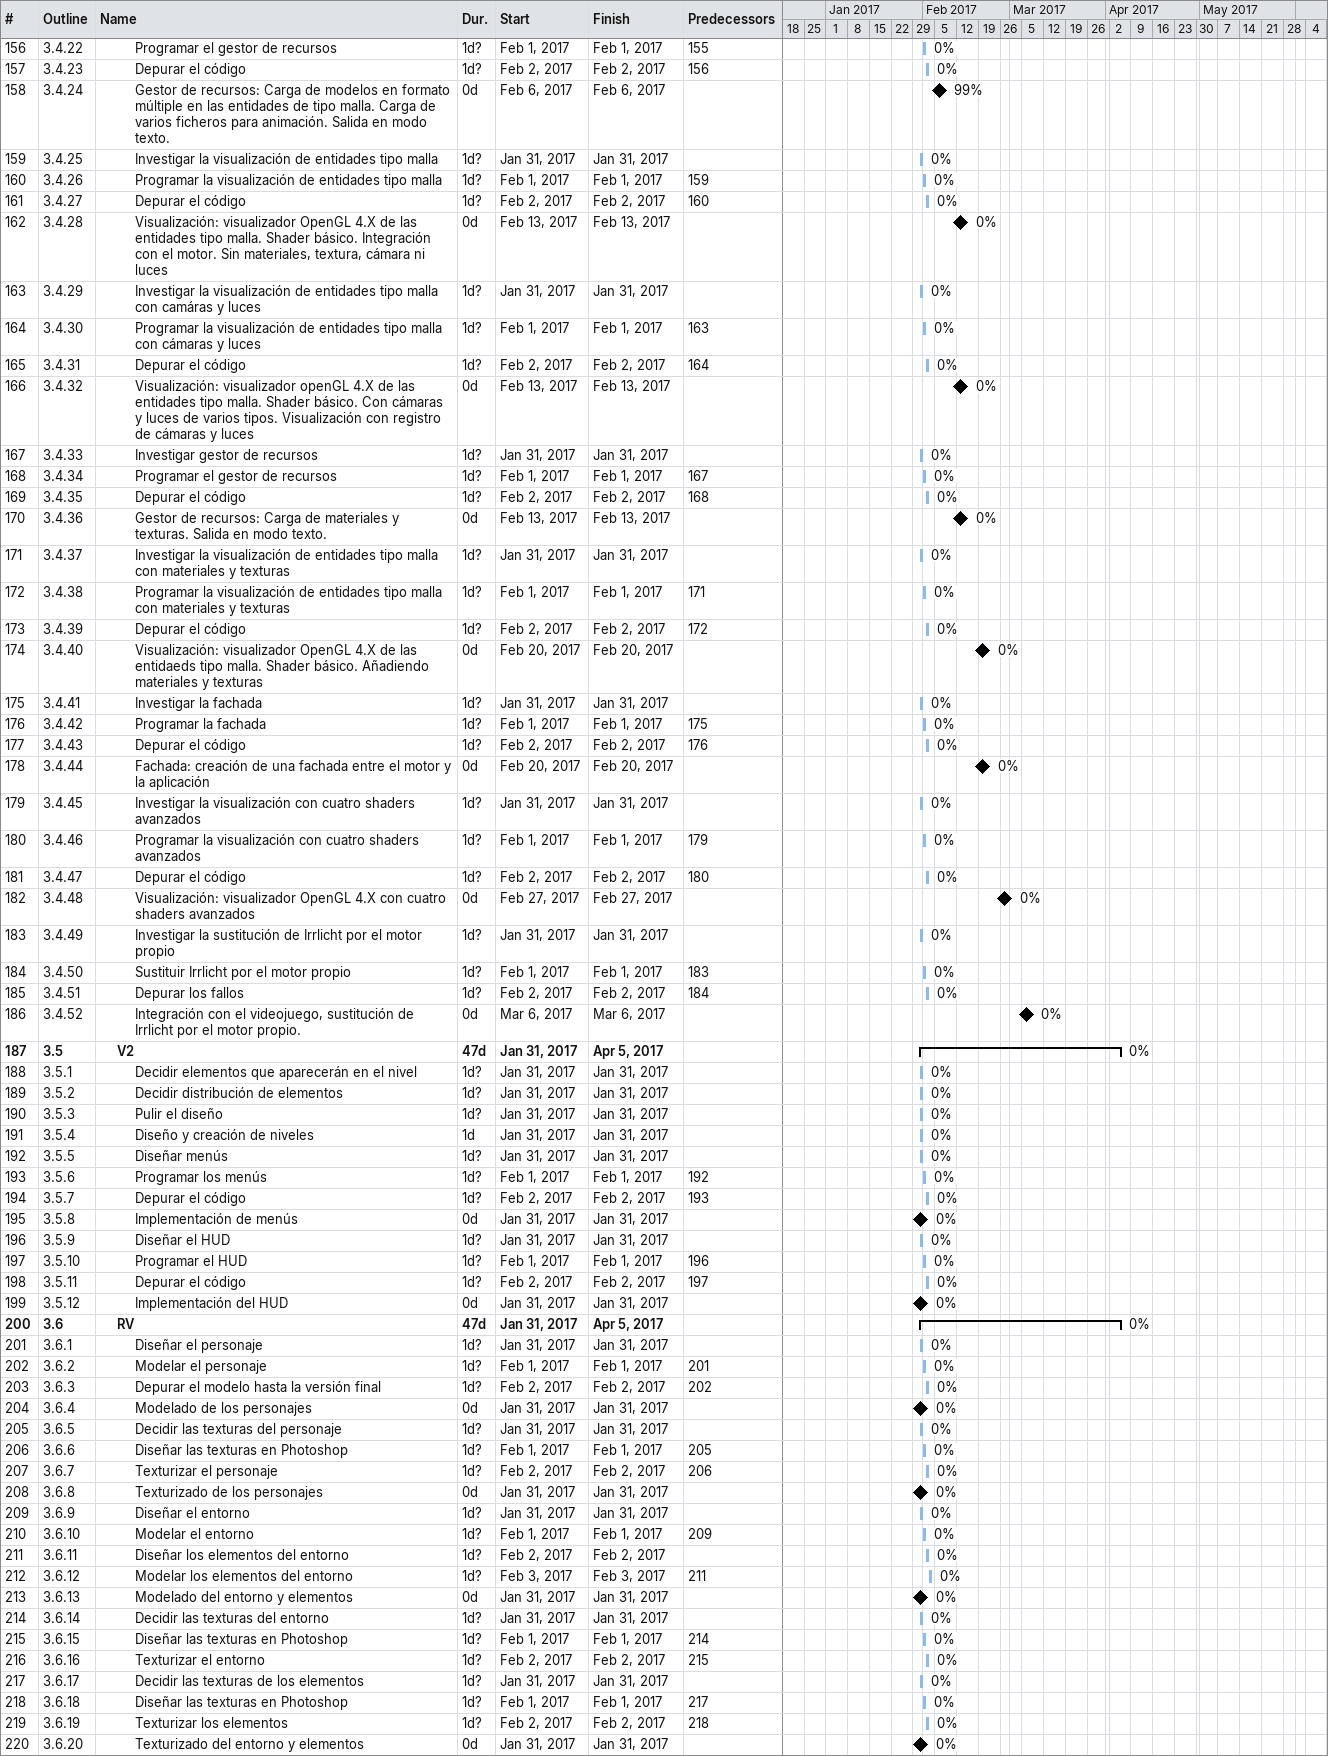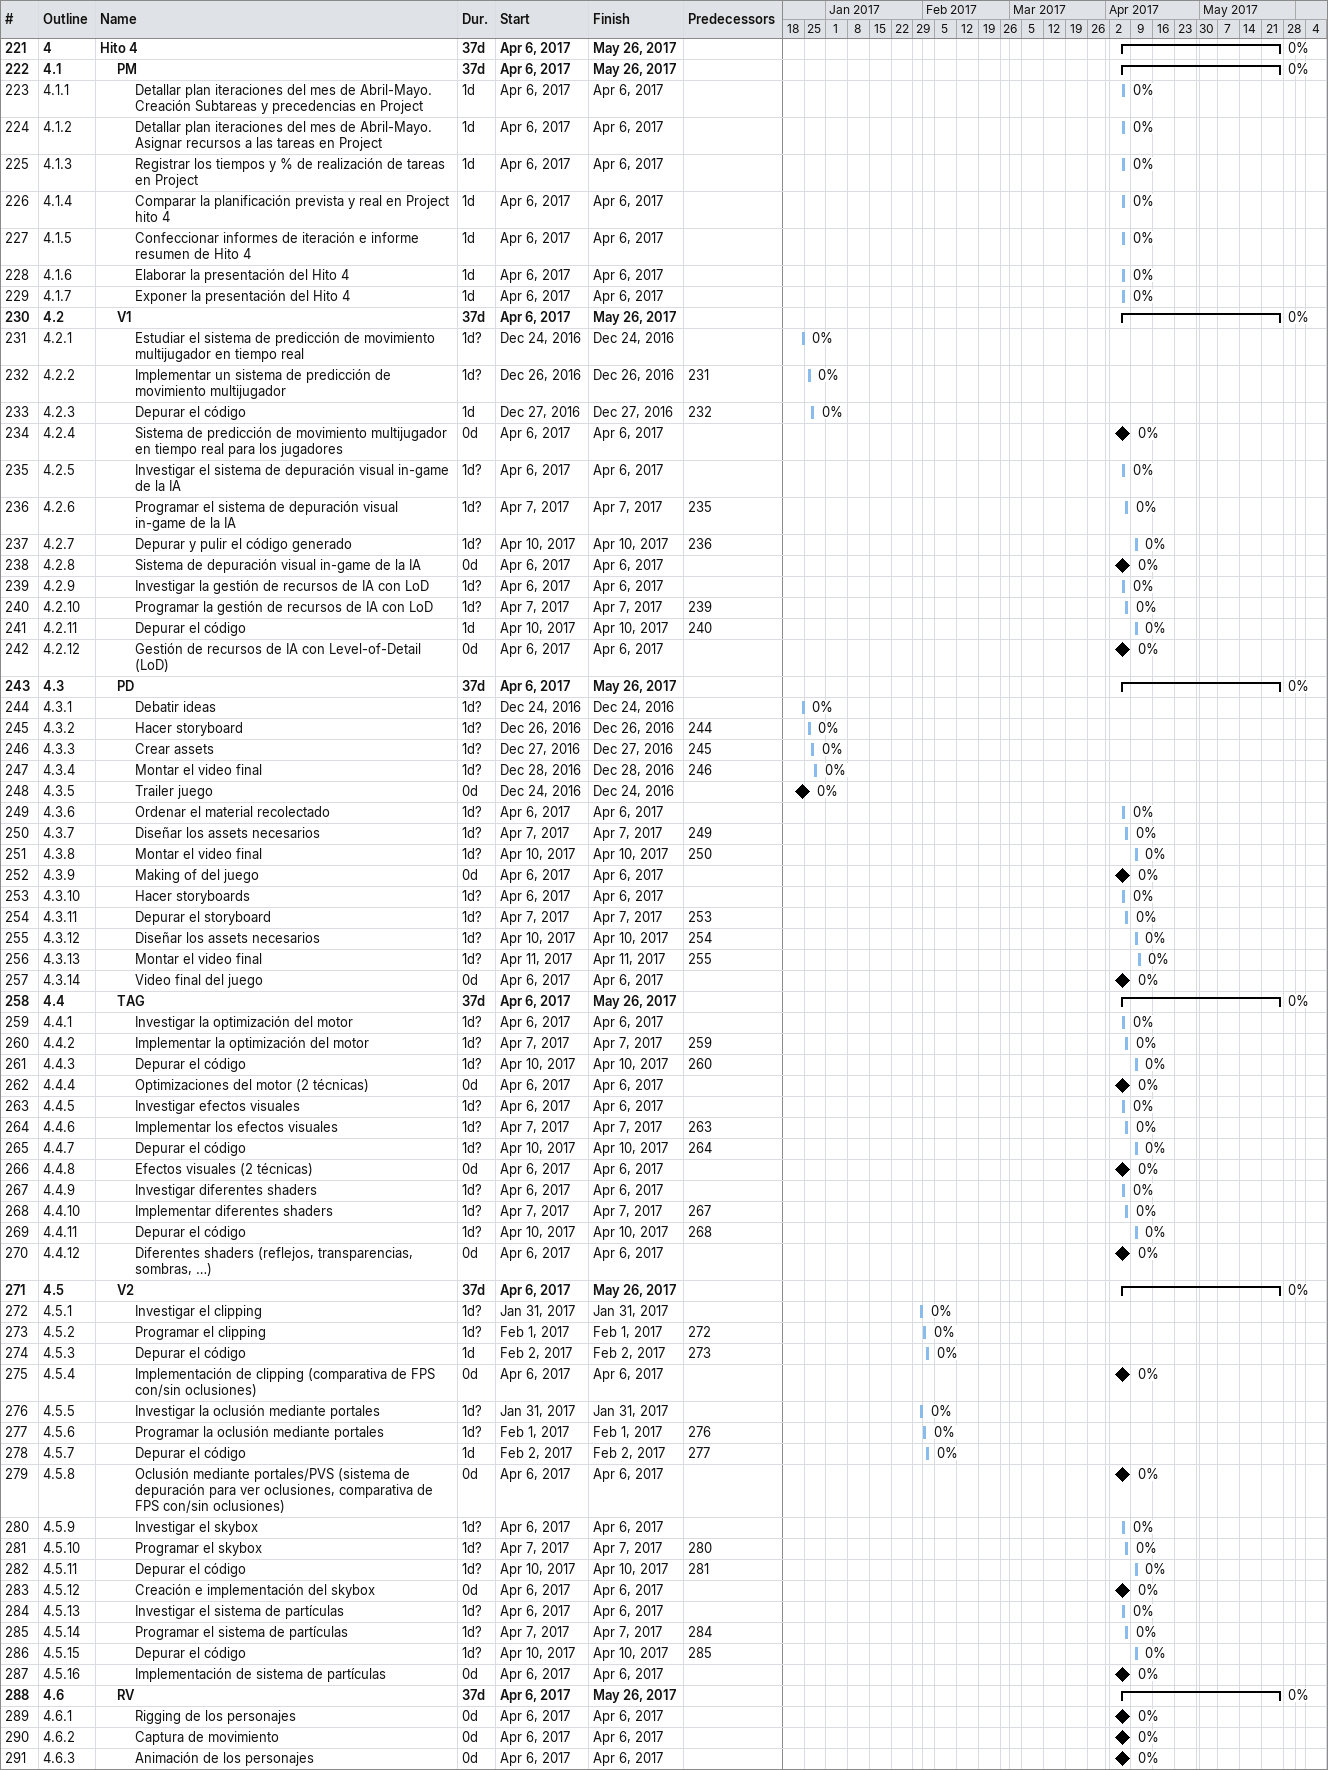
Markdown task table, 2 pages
| ID | WBS | Task | Duration | Start | Finish | Predecessors | % complete |
|---|---|---|---|---|---|---|---|
| 156 | 3.4.22 | Programar el gestor de recursos | 1d? | 2017-02-01 | 2017-02-01 | 155 | 0 |
| 157 | 3.4.23 | Depurar el código | 1d? | 2017-02-02 | 2017-02-02 | 156 | 0 |
| 158 | 3.4.24 | Gestor de recursos: Carga de modelos en formato múltiple en las entidades de tipo malla. Carga de varios ficheros para animación. Salida en modo texto. | 0d | 2017-02-06 | 2017-02-06 |  | 99 |
| 159 | 3.4.25 | Investigar la visualización de entidades tipo malla | 1d? | 2017-01-31 | 2017-01-31 |  | 0 |
| 160 | 3.4.26 | Programar la visualización de entidades tipo malla | 1d? | 2017-02-01 | 2017-02-01 | 159 | 0 |
| 161 | 3.4.27 | Depurar el código | 1d? | 2017-02-02 | 2017-02-02 | 160 | 0 |
| 162 | 3.4.28 | Visualización: visualizador OpenGL 4.X de las entidades tipo malla. Shader básico. Integración con el motor. Sin materiales, textura, cámara ni luces | 0d | 2017-02-13 | 2017-02-13 |  | 0 |
| 163 | 3.4.29 | Investigar la visualización de entidades tipo malla con camáras y luces | 1d? | 2017-01-31 | 2017-01-31 |  | 0 |
| 164 | 3.4.30 | Programar la visualización de entidades tipo malla con cámaras y luces | 1d? | 2017-02-01 | 2017-02-01 | 163 | 0 |
| 165 | 3.4.31 | Depurar el código | 1d? | 2017-02-02 | 2017-02-02 | 164 | 0 |
| 166 | 3.4.32 | Visualización: visualizador openGL 4.X de las entidades tipo malla. Shader básico. Con cámaras y luces de varios tipos. Visualización con registro de cámaras y luces | 0d | 2017-02-13 | 2017-02-13 |  | 0 |
| 167 | 3.4.33 | Investigar gestor de recursos | 1d? | 2017-01-31 | 2017-01-31 |  | 0 |
| 168 | 3.4.34 | Programar el gestor de recursos | 1d? | 2017-02-01 | 2017-02-01 | 167 | 0 |
| 169 | 3.4.35 | Depurar el código | 1d? | 2017-02-02 | 2017-02-02 | 168 | 0 |
| 170 | 3.4.36 | Gestor de recursos: Carga de materiales y texturas. Salida en modo texto. | 0d | 2017-02-13 | 2017-02-13 |  | 0 |
| 171 | 3.4.37 | Investigar la visualización de entidades tipo malla con materiales y texturas | 1d? | 2017-01-31 | 2017-01-31 |  | 0 |
| 172 | 3.4.38 | Programar la visualización de entidades tipo malla con materiales y texturas | 1d? | 2017-02-01 | 2017-02-01 | 171 | 0 |
| 173 | 3.4.39 | Depurar el código | 1d? | 2017-02-02 | 2017-02-02 | 172 | 0 |
| 174 | 3.4.40 | Visualización: visualizador OpenGL 4.X de las entidaeds tipo malla. Shader básico. Añadiendo materiales y texturas | 0d | 2017-02-20 | 2017-02-20 |  | 0 |
| 175 | 3.4.41 | Investigar la fachada | 1d? | 2017-01-31 | 2017-01-31 |  | 0 |
| 176 | 3.4.42 | Programar la fachada | 1d? | 2017-02-01 | 2017-02-01 | 175 | 0 |
| 177 | 3.4.43 | Depurar el código | 1d? | 2017-02-02 | 2017-02-02 | 176 | 0 |
| 178 | 3.4.44 | Fachada: creación de una fachada entre el motor y la aplicación | 0d | 2017-02-20 | 2017-02-20 |  | 0 |
| 179 | 3.4.45 | Investigar la visualización con cuatro shaders avanzados | 1d? | 2017-01-31 | 2017-01-31 |  | 0 |
| 180 | 3.4.46 | Programar la visualización con cuatro shaders avanzados | 1d? | 2017-02-01 | 2017-02-01 | 179 | 0 |
| 181 | 3.4.47 | Depurar el código | 1d? | 2017-02-02 | 2017-02-02 | 180 | 0 |
| 182 | 3.4.48 | Visualización: visualizador OpenGL 4.X con cuatro shaders avanzados | 0d | 2017-02-27 | 2017-02-27 |  | 0 |
| 183 | 3.4.49 | Investigar la sustitución de Irrlicht por el motor propio | 1d? | 2017-01-31 | 2017-01-31 |  | 0 |
| 184 | 3.4.50 | Sustituir Irrlicht por el motor propio | 1d? | 2017-02-01 | 2017-02-01 | 183 | 0 |
| 185 | 3.4.51 | Depurar los fallos | 1d? | 2017-02-02 | 2017-02-02 | 184 | 0 |
| 186 | 3.4.52 | Integración con el videojuego, sustitución de Irrlicht por el motor propio. | 0d | 2017-03-06 | 2017-03-06 |  | 0 |
| 187 | 3.5 | **V2** | 47d | 2017-01-31 | 2017-04-05 |  | 0 |
| 188 | 3.5.1 | Decidir elementos que aparecerán en el nivel | 1d? | 2017-01-31 | 2017-01-31 |  | 0 |
| 189 | 3.5.2 | Decidir distribución de elementos | 1d? | 2017-01-31 | 2017-01-31 |  | 0 |
| 190 | 3.5.3 | Pulir el diseño | 1d? | 2017-01-31 | 2017-01-31 |  | 0 |
| 191 | 3.5.4 | Diseño y creación de niveles | 1d | 2017-01-31 | 2017-01-31 |  | 0 |
| 192 | 3.5.5 | Diseñar menús | 1d? | 2017-01-31 | 2017-01-31 |  | 0 |
| 193 | 3.5.6 | Programar los menús | 1d? | 2017-02-01 | 2017-02-01 | 192 | 0 |
| 194 | 3.5.7 | Depurar el código | 1d? | 2017-02-02 | 2017-02-02 | 193 | 0 |
| 195 | 3.5.8 | Implementación de menús | 0d | 2017-01-31 | 2017-01-31 |  | 0 |
| 196 | 3.5.9 | Diseñar el HUD | 1d? | 2017-01-31 | 2017-01-31 |  | 0 |
| 197 | 3.5.10 | Programar el HUD | 1d? | 2017-02-01 | 2017-02-01 | 196 | 0 |
| 198 | 3.5.11 | Depurar el código | 1d? | 2017-02-02 | 2017-02-02 | 197 | 0 |
| 199 | 3.5.12 | Implementación del HUD | 0d | 2017-01-31 | 2017-01-31 |  | 0 |
| 200 | 3.6 | **RV** | 47d | 2017-01-31 | 2017-04-05 |  | 0 |
| 201 | 3.6.1 | Diseñar el personaje | 1d? | 2017-01-31 | 2017-01-31 |  | 0 |
| 202 | 3.6.2 | Modelar el personaje | 1d? | 2017-02-01 | 2017-02-01 | 201 | 0 |
| 203 | 3.6.3 | Depurar el modelo hasta la versión final | 1d? | 2017-02-02 | 2017-02-02 | 202 | 0 |
| 204 | 3.6.4 | Modelado de los personajes | 0d | 2017-01-31 | 2017-01-31 |  | 0 |
| 205 | 3.6.5 | Decidir las texturas del personaje | 1d? | 2017-01-31 | 2017-01-31 |  | 0 |
| 206 | 3.6.6 | Diseñar las texturas en Photoshop | 1d? | 2017-02-01 | 2017-02-01 | 205 | 0 |
| 207 | 3.6.7 | Texturizar el personaje | 1d? | 2017-02-02 | 2017-02-02 | 206 | 0 |
| 208 | 3.6.8 | Texturizado de los personajes | 0d | 2017-01-31 | 2017-01-31 |  | 0 |
| 209 | 3.6.9 | Diseñar el entorno | 1d? | 2017-01-31 | 2017-01-31 |  | 0 |
| 210 | 3.6.10 | Modelar el entorno | 1d? | 2017-02-01 | 2017-02-01 | 209 | 0 |
| 211 | 3.6.11 | Diseñar los elementos del entorno | 1d? | 2017-02-02 | 2017-02-02 |  | 0 |
| 212 | 3.6.12 | Modelar los elementos del entorno | 1d? | 2017-02-03 | 2017-02-03 | 211 | 0 |
| 213 | 3.6.13 | Modelado del entorno y elementos | 0d | 2017-01-31 | 2017-01-31 |  | 0 |
| 214 | 3.6.14 | Decidir las texturas del entorno | 1d? | 2017-01-31 | 2017-01-31 |  | 0 |
| 215 | 3.6.15 | Diseñar las texturas en Photoshop | 1d? | 2017-02-01 | 2017-02-01 | 214 | 0 |
| 216 | 3.6.16 | Texturizar el entorno | 1d? | 2017-02-02 | 2017-02-02 | 215 | 0 |
| 217 | 3.6.17 | Decidir las texturas de los elementos | 1d? | 2017-01-31 | 2017-01-31 |  | 0 |
| 218 | 3.6.18 | Diseñar las texturas en Photoshop | 1d? | 2017-02-01 | 2017-02-01 | 217 | 0 |
| 219 | 3.6.19 | Texturizar los elementos | 1d? | 2017-02-02 | 2017-02-02 | 218 | 0 |
| 220 | 3.6.20 | Texturizado del entorno y elementos | 0d | 2017-01-31 | 2017-01-31 |  | 0 |
| 221 | 4 | **Hito 4** | 37d | 2017-04-06 | 2017-05-26 |  | 0 |
| 222 | 4.1 | **PM** | 37d | 2017-04-06 | 2017-05-26 |  | 0 |
| 223 | 4.1.1 | Detallar plan iteraciones del mes de Abril-Mayo. Creación Subtareas y precedencias en Project | 1d | 2017-04-06 | 2017-04-06 |  | 0 |
| 224 | 4.1.2 | Detallar plan iteraciones del mes de Abril-Mayo. Asignar recursos a las tareas en Project | 1d | 2017-04-06 | 2017-04-06 |  | 0 |
| 225 | 4.1.3 | Registrar los tiempos y % de realización de tareas en Project | 1d | 2017-04-06 | 2017-04-06 |  | 0 |
| 226 | 4.1.4 | Comparar la planificación prevista y real en Project hito 4 | 1d | 2017-04-06 | 2017-04-06 |  | 0 |
| 227 | 4.1.5 | Confeccionar informes de iteración e informe resumen de Hito 4 | 1d | 2017-04-06 | 2017-04-06 |  | 0 |
| 228 | 4.1.6 | Elaborar la presentación del Hito 4 | 1d | 2017-04-06 | 2017-04-06 |  | 0 |
| 229 | 4.1.7 | Exponer la presentación del Hito 4 | 1d | 2017-04-06 | 2017-04-06 |  | 0 |
| 230 | 4.2 | **V1** | 37d | 2017-04-06 | 2017-05-26 |  | 0 |
| 231 | 4.2.1 | Estudiar el sistema de predicción de movimiento multijugador en tiempo real | 1d? | 2016-12-24 | 2016-12-24 |  | 0 |
| 232 | 4.2.2 | Implementar un sistema de predicción de movimiento multijugador | 1d? | 2016-12-26 | 2016-12-26 | 231 | 0 |
| 233 | 4.2.3 | Depurar el código | 1d | 2016-12-27 | 2016-12-27 | 232 | 0 |
| 234 | 4.2.4 | Sistema de predicción de movimiento multijugador en tiempo real para los jugadores | 0d | 2017-04-06 | 2017-04-06 |  | 0 |
| 235 | 4.2.5 | Investigar el sistema de depuración visual in-game de la IA | 1d? | 2017-04-06 | 2017-04-06 |  | 0 |
| 236 | 4.2.6 | Programar el sistema de depuración visual in-game de la IA | 1d? | 2017-04-07 | 2017-04-07 | 235 | 0 |
| 237 | 4.2.7 | Depurar y pulir el código generado | 1d? | 2017-04-10 | 2017-04-10 | 236 | 0 |
| 238 | 4.2.8 | Sistema de depuración visual in-game de la IA | 0d | 2017-04-06 | 2017-04-06 |  | 0 |
| 239 | 4.2.9 | Investigar la gestión de recursos de IA con LoD | 1d? | 2017-04-06 | 2017-04-06 |  | 0 |
| 240 | 4.2.10 | Programar la gestión de recursos de IA con LoD | 1d? | 2017-04-07 | 2017-04-07 | 239 | 0 |
| 241 | 4.2.11 | Depurar el código | 1d | 2017-04-10 | 2017-04-10 | 240 | 0 |
| 242 | 4.2.12 | Gestión de recursos de IA con Level-of-Detail (LoD) | 0d | 2017-04-06 | 2017-04-06 |  | 0 |
| 243 | 4.3 | **PD** | 37d | 2017-04-06 | 2017-05-26 |  | 0 |
| 244 | 4.3.1 | Debatir ideas | 1d? | 2016-12-24 | 2016-12-24 |  | 0 |
| 245 | 4.3.2 | Hacer storyboard | 1d? | 2016-12-26 | 2016-12-26 | 244 | 0 |
| 246 | 4.3.3 | Crear assets | 1d? | 2016-12-27 | 2016-12-27 | 245 | 0 |
| 247 | 4.3.4 | Montar el video final | 1d? | 2016-12-28 | 2016-12-28 | 246 | 0 |
| 248 | 4.3.5 | Trailer juego | 0d | 2016-12-24 | 2016-12-24 |  | 0 |
| 249 | 4.3.6 | Ordenar el material recolectado | 1d? | 2017-04-06 | 2017-04-06 |  | 0 |
| 250 | 4.3.7 | Diseñar los assets necesarios | 1d? | 2017-04-07 | 2017-04-07 | 249 | 0 |
| 251 | 4.3.8 | Montar el video final | 1d? | 2017-04-10 | 2017-04-10 | 250 | 0 |
| 252 | 4.3.9 | Making of del juego | 0d | 2017-04-06 | 2017-04-06 |  | 0 |
| 253 | 4.3.10 | Hacer storyboards | 1d? | 2017-04-06 | 2017-04-06 |  | 0 |
| 254 | 4.3.11 | Depurar el storyboard | 1d? | 2017-04-07 | 2017-04-07 | 253 | 0 |
| 255 | 4.3.12 | Diseñar los assets necesarios | 1d? | 2017-04-10 | 2017-04-10 | 254 | 0 |
| 256 | 4.3.13 | Montar el video final | 1d? | 2017-04-11 | 2017-04-11 | 255 | 0 |
| 257 | 4.3.14 | Video final del juego | 0d | 2017-04-06 | 2017-04-06 |  | 0 |
| 258 | 4.4 | **TAG** | 37d | 2017-04-06 | 2017-05-26 |  | 0 |
| 259 | 4.4.1 | Investigar la optimización del motor | 1d? | 2017-04-06 | 2017-04-06 |  | 0 |
| 260 | 4.4.2 | Implementar la optimización del motor | 1d? | 2017-04-07 | 2017-04-07 | 259 | 0 |
| 261 | 4.4.3 | Depurar el código | 1d? | 2017-04-10 | 2017-04-10 | 260 | 0 |
| 262 | 4.4.4 | Optimizaciones del motor (2 técnicas) | 0d | 2017-04-06 | 2017-04-06 |  | 0 |
| 263 | 4.4.5 | Investigar efectos visuales | 1d? | 2017-04-06 | 2017-04-06 |  | 0 |
| 264 | 4.4.6 | Implementar los efectos visuales | 1d? | 2017-04-07 | 2017-04-07 | 263 | 0 |
| 265 | 4.4.7 | Depurar el código | 1d? | 2017-04-10 | 2017-04-10 | 264 | 0 |
| 266 | 4.4.8 | Efectos visuales (2 técnicas) | 0d | 2017-04-06 | 2017-04-06 |  | 0 |
| 267 | 4.4.9 | Investigar diferentes shaders | 1d? | 2017-04-06 | 2017-04-06 |  | 0 |
| 268 | 4.4.10 | Implementar diferentes shaders | 1d? | 2017-04-07 | 2017-04-07 | 267 | 0 |
| 269 | 4.4.11 | Depurar el código | 1d? | 2017-04-10 | 2017-04-10 | 268 | 0 |
| 270 | 4.4.12 | Diferentes shaders (reflejos, transparencias, sombras, …) | 0d | 2017-04-06 | 2017-04-06 |  | 0 |
| 271 | 4.5 | **V2** | 37d | 2017-04-06 | 2017-05-26 |  | 0 |
| 272 | 4.5.1 | Investigar el clipping | 1d? | 2017-01-31 | 2017-01-31 |  | 0 |
| 273 | 4.5.2 | Programar el clipping | 1d? | 2017-02-01 | 2017-02-01 | 272 | 0 |
| 274 | 4.5.3 | Depurar el código | 1d | 2017-02-02 | 2017-02-02 | 273 | 0 |
| 275 | 4.5.4 | Implementación de clipping (comparativa de FPS con/sin oclusiones) | 0d | 2017-04-06 | 2017-04-06 |  | 0 |
| 276 | 4.5.5 | Investigar la oclusión mediante portales | 1d? | 2017-01-31 | 2017-01-31 |  | 0 |
| 277 | 4.5.6 | Programar la oclusión mediante portales | 1d? | 2017-02-01 | 2017-02-01 | 276 | 0 |
| 278 | 4.5.7 | Depurar el código | 1d | 2017-02-02 | 2017-02-02 | 277 | 0 |
| 279 | 4.5.8 | Oclusión mediante portales/PVS (sistema de depuración para ver oclusiones, comparativa de FPS con/sin oclusiones) | 0d | 2017-04-06 | 2017-04-06 |  | 0 |
| 280 | 4.5.9 | Investigar el skybox | 1d? | 2017-04-06 | 2017-04-06 |  | 0 |
| 281 | 4.5.10 | Programar el skybox | 1d? | 2017-04-07 | 2017-04-07 | 280 | 0 |
| 282 | 4.5.11 | Depurar el código | 1d? | 2017-04-10 | 2017-04-10 | 281 | 0 |
| 283 | 4.5.12 | Creación e implementación del skybox | 0d | 2017-04-06 | 2017-04-06 |  | 0 |
| 284 | 4.5.13 | Investigar el sistema de partículas | 1d? | 2017-04-06 | 2017-04-06 |  | 0 |
| 285 | 4.5.14 | Programar el sistema de partículas | 1d? | 2017-04-07 | 2017-04-07 | 284 | 0 |
| 286 | 4.5.15 | Depurar el código | 1d? | 2017-04-10 | 2017-04-10 | 285 | 0 |
| 287 | 4.5.16 | Implementación de sistema de partículas | 0d | 2017-04-06 | 2017-04-06 |  | 0 |
| 288 | 4.6 | **RV** | 37d | 2017-04-06 | 2017-05-26 |  | 0 |
| 289 | 4.6.1 | Rigging de los personajes | 0d | 2017-04-06 | 2017-04-06 |  | 0 |
| 290 | 4.6.2 | Captura de movimiento | 0d | 2017-04-06 | 2017-04-06 |  | 0 |
| 291 | 4.6.3 | Animación de los personajes | 0d | 2017-04-06 | 2017-04-06 |  | 0 |
